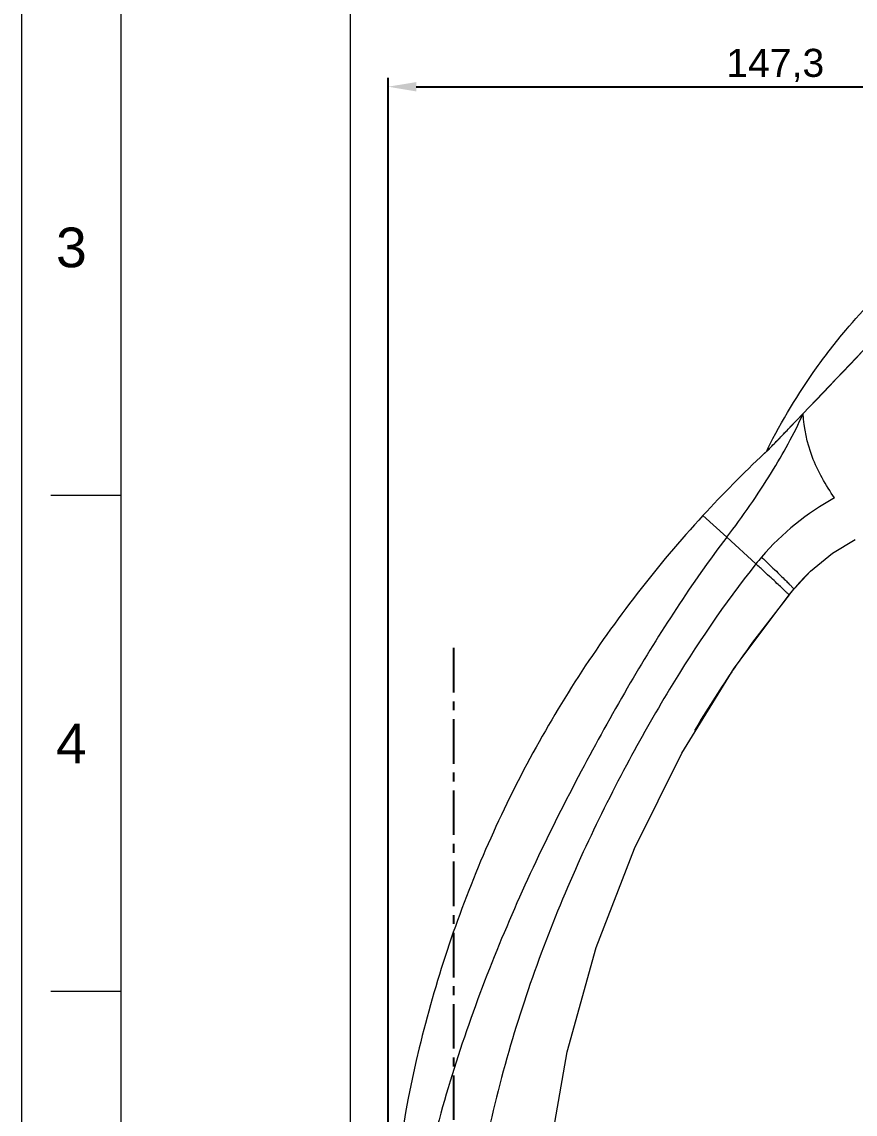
# Model space of a CAD drawing. Header units: millimetres. Extents: x 789 to 1209, y -1278 to -684.
# Drawn here: x 789.1 to 908.1, y -998.3 to -842.5 of the extents above; entities that cross this region are included whole.
import ezdxf

# ---------------------------------------------------------------- set-up
doc = ezdxf.new("R2010")
doc.units = ezdxf.units.MM
doc.header["$LTSCALE"] = 0.1
doc.linetypes.add('CENTERX2', pattern=[101.6, 63.5, -12.7, 12.7, -12.7])
doc.layers.get('0').update_dxf_attribs({"lineweight": 13})
doc.layers.add('CENTER', color=1, linetype='CENTERX2')
doc.layers.add('DIM', color=3, linetype='Continuous', lineweight=9)
doc.styles.get("Standard").update_dxf_attribs({"font": 'arial.ttf'})
doc.dimstyles.new('ISO-25', dxfattribs={"dimtxt": 2.5, "dimasz": 2.5, "dimexe": 1.25, "dimexo": 0.625, "dimtad": 1, "dimlfac": 1.333333, "dimtxsty": 'Standard', "dimcen": 2.5, "dimadec": 0, "dimazin": 0, "dimtfac": 1, "dimtmove": 0, "dimatfit": 3, "dimfxl": 0, "dimarcsym": 0})

# ---------------------------------------------------------------- blocks, each defined once
blk = doc.blocks.new('*D16')
at = {"layer": 'Defpoints', "color": 0}
for p in [(951.9, -851.79), (951.9, -875.42), (841.42, -1018.59)]:
    blk.add_point(p, dxfattribs=at)
at = {"layer": 'DIM', "color": 0, "linetype": 'ByBlock', "lineweight": -2}
for p, q in [((841.42, -1017.97), (841.42, -850.54)), ((845.42, -851.79), (947.9, -851.79)), ((951.9, -874.79), (951.9, -850.54))]:
    blk.add_line(p, q, dxfattribs=at)
at = {"layer": 'DIM', "color": 0}
for points in [[(845.42, -851.13), (845.42, -852.46), (841.42, -851.79)], [(947.9, -851.13), (947.9, -852.46), (951.9, -851.79)]]:
    blk.add_solid(points, dxfattribs=at)
at = {"layer": 'DIM', "color": 0, "insert": (896.66, -848.76), "char_height": 4, "attachment_point": 5}
blk.add_mtext('147,3', dxfattribs=at)

msp = doc.modelspace()

# ---------------------------------------------------------------- linework, layer by layer
for p, q in [((803.291, -697.981), (803.291, -1263.637)), ((803.291, -910.102), (793.291, -910.102)), ((803.291, -980.809), (793.291, -980.809))]:
    msp.add_line(p, q)
at = {"color": 7, "linetype": 'Continuous'}
for p, q in [((836.049, -1122.173), (836.049, -725.107)), ((898.786, -900.338), (900.612, -898.432)), ((898.69, -900.438), (898.786, -900.338)), ((896.809, -902.393), (897.295, -901.888)), ((897.262, -901.923), (896.879, -902.32)), ((895.536, -903.695), (895.849, -903.379)), ((897.255, -901.93), (896.871, -902.328)), ((895.171, -904.037), (895.132, -904.074)), ((895.18, -904.026), (895.139, -904.066)), ((895.381, -903.84), (895.171, -904.037)), ((895.249, -903.955), (895.18, -904.026)), ((895.393, -903.832), (895.381, -903.84)), ((895.382, -903.839), (895.466, -903.764)), ((895.518, -903.713), (895.393, -903.832)), ((889.752, -916.023), (886.35, -912.946)), ((889.752, -916.023), (893.904, -919.84)), ((898.897, -923.958), (899.316, -923.449)), ((898.91, -923.943), (899.319, -923.448)), ((890.821, -934.712), (898.649, -924.262)), ((898.648, -924.262), (894.082, -930.13)), ((898.648, -924.262), (898.649, -924.262)), ((898.649, -924.262), (898.91, -923.943)), ((883.313, -946.829), (890.821, -934.712)), ((876.552, -960.421), (883.313, -946.829))]:
    msp.add_line(p, q, dxfattribs=at)
msp.add_lwpolyline([(789.15, -683.839), (1209.15, -683.839), (1209.15, -1277.779), (789.15, -1277.779)], close=True)
for points in [[(895.412, -903.786), (895.346, -903.856), (895.249, -903.955)], [(899.319, -923.448), (901.713, -920.896), (904.85, -918.331), (908.057, -916.376)], [(864.333, -1004.39), (866.984, -989.403), (871.123, -974.543), (876.552, -960.421)]]:
    msp.add_lwpolyline(points, dxfattribs=at)
for centre, radius, start, end in [((-3590.567, 3391.439), 6210.771, 316.3132789, 316.5157792), ((-2793.1, 2632.433), 5109.845, 316.291277, 316.53974), ((-134.965, 91.883), 1432.879, 316.086016, 316.281043), ((-128.346, 85.517), 1423.696, 316.086204, 316.280893), ((298.37, -324.598), 831.851, 316.053782, 316.192405), ((972.396, -941.837), 85.875, 153.46725, 153.72924), ((858.174, -866.383), 52.803, 315.2441, 315.55634), ((822.047, -830.91), 103.434, 315.52215, 315.77954), ((813.303, -822.366), 115.659, 315.5529, 315.74274), ((812.894, -821.952), 116.241, 315.55484, 315.744), ((695.646, -707.904), 279.808, 315.76967, 315.98476), ((695.909, -708.146), 279.45, 315.77035, 315.98529), ((725.925, -737.289), 237.614, 315.76563, 315.98543), ((1012.456, -1028.977), 171.365, 133.20789, 137.38256), ((889.507, -897.62), 8.559, 314.12984, 314.78155), ((881.3, -889.332), 20.222, 314.67467, 315.28119), ((922.855, -942.962), 37.054, 118.57204, 139.4336), ((922.989, -943.086), 37.233, 139.4226, 141.36714), ((921.797, -941.936), 29.106, 133.65558, 139.79094), ((921.784, -941.924), 29.089, 139.79226, 140.56878), ((1021.072, -1024.144), 158, 140.64764, 140.78994), ((1018.373, -1022.14), 154.641, 143.48821, 145.12659), ((1024.663, -1026.55), 162.324, 145.11908, 145.77286), ((1020.404, -1023.714), 157.207, 145.75434, 149.35597)]:
    msp.add_arc(centre, radius, start, end, dxfattribs=at)
for points, knots in [([(895.565, -903.476), (897.583, -899.435), (901.1, -893.602), (906.464, -886.68), (909.318, -883.549), (910.671, -882.111)], [0, 0, 0, 0, 0.5161515, 0.7743507, 1, 1, 1, 1]), ([(889.752, -916.023), (892.018, -913.063), (895.97, -907.384), (899.35, -901.325), (900.632, -898.411)], [0, 0, 0, 0, 0.5393128, 1, 1, 1, 1]), ([(905.133, -910.421), (903.845, -908.599), (901.663, -904.803), (900.765, -900.496), (900.633, -898.411)], [0, 0, 0, 0, 0.5164699, 1, 1, 1, 1]), ([(886.35, -912.946), (879.793, -920.072), (867.898, -935.431), (854.22, -961.108), (845.034, -988.758), (842.11, -1008.02), (841.473, -1017.726)], [0, 0, 0, 0, 0.2503238, 0.4992769, 0.7485754, 1, 1, 1, 1]), ([(889.752, -916.023), (884.7, -922.625), (877.738, -933.442), (869.169, -948.839), (862.721, -961.537), (856.74, -975.019), (849.756, -993.828), (846.041, -1008.591), (844.476, -1018.59)], [0, 0, 0, 0, 0.2206134, 0.3402569, 0.4677015, 0.5983814, 0.7314125, 1, 1, 1, 1]), ([(894.709, -918.866), (895.088, -919.229), (895.792, -919.905), (896.764, -920.845), (897.569, -921.634), (898.211, -922.27), (898.694, -922.758), (899.005, -923.079), (899.174, -923.264), (899.26, -923.357), (899.293, -923.407), (899.325, -923.441), (899.319, -923.448)], [0, 0, 0, 0, 0.2417511, 0.4505679, 0.6237142, 0.7619643, 0.8671536, 0.9409884, 0.9666254, 0.9849176, 0.9959632, 1, 1, 1, 1]), ([(893.904, -919.84), (889.384, -925.495), (882.997, -934.972), (875.108, -948.892), (866.818, -965.522), (858.013, -988.655), (853.893, -1008.409), (852.735, -1018.59)], [0, 0, 0, 0, 0.2007661, 0.3158166, 0.4436912, 0.7158274, 1, 1, 1, 1]), ([(898.649, -924.262), (898.653, -924.255), (898.611, -924.232), (898.582, -924.184), (898.487, -924.103), (898.374, -923.991), (898.219, -923.846), (897.943, -923.585), (897.499, -923.17), (896.844, -922.56), (896.018, -921.794), (895.019, -920.869), (894.294, -920.2), (893.904, -919.84)], [0, 0, 0, 0, 0.00361, 0.0142776, 0.032101, 0.057164, 0.0895813, 0.1295755, 0.2332967, 0.3705188, 0.5437476, 0.754399, 1, 1, 1, 1]), ([(899.317, -923.449), (899.317, -923.449), (899.316, -923.449), (899.316, -923.449), (899.316, -923.449)], [0, 0, 0, 0, 0.4818749, 1, 1, 1, 1]), ([(899.319, -923.448), (899.319, -923.448), (899.318, -923.449), (899.317, -923.449), (899.317, -923.449)], [0, 0, 0, 0, 0.4572649, 1, 1, 1, 1])]:
    msp.add_open_spline(points, degree=3, knots=knots, dxfattribs=at)
msp.add_point((803.291, -910.102))
at = {"layer": 'CENTER'}
msp.add_line((850.743, -931.823), (850.743, -1079.1), dxfattribs=at)

# ---------------------------------------------------------------- texts
at = {"char_height": 5.657, "attachment_point": 5}
for s, insert in [('3', (796.22, -874.748)), ('4', (796.22, -945.455))]:
    msp.add_mtext_dynamic_manual_height_columns(s, width=50, gutter_width=12.5, heights=[0], dxfattribs=dict(at, insert=insert))

# ---------------------------------------------------------------- dimensions: what is measured, and where the dimension line sits
at = {"layer": 'DIM'}
dim = msp.add_linear_dim(base=(951.903, -851.792), p1=(841.418, -1018.59), p2=(951.903, -875.417), dimstyle='ISO-25', override={"dimtxt": 4, "dimasz": 4, "dimdec": 1, "dimlfac": 1.333333, "dimtdec": 1, "dimfxl": 1.25, "dimarcsym": 1}, dxfattribs=at)
dim.commit()
dim.dimension.update_dxf_attribs({"geometry": '*D16', "text_midpoint": (896.661, -848.764)})

doc.saveas('drawing.dxf')
